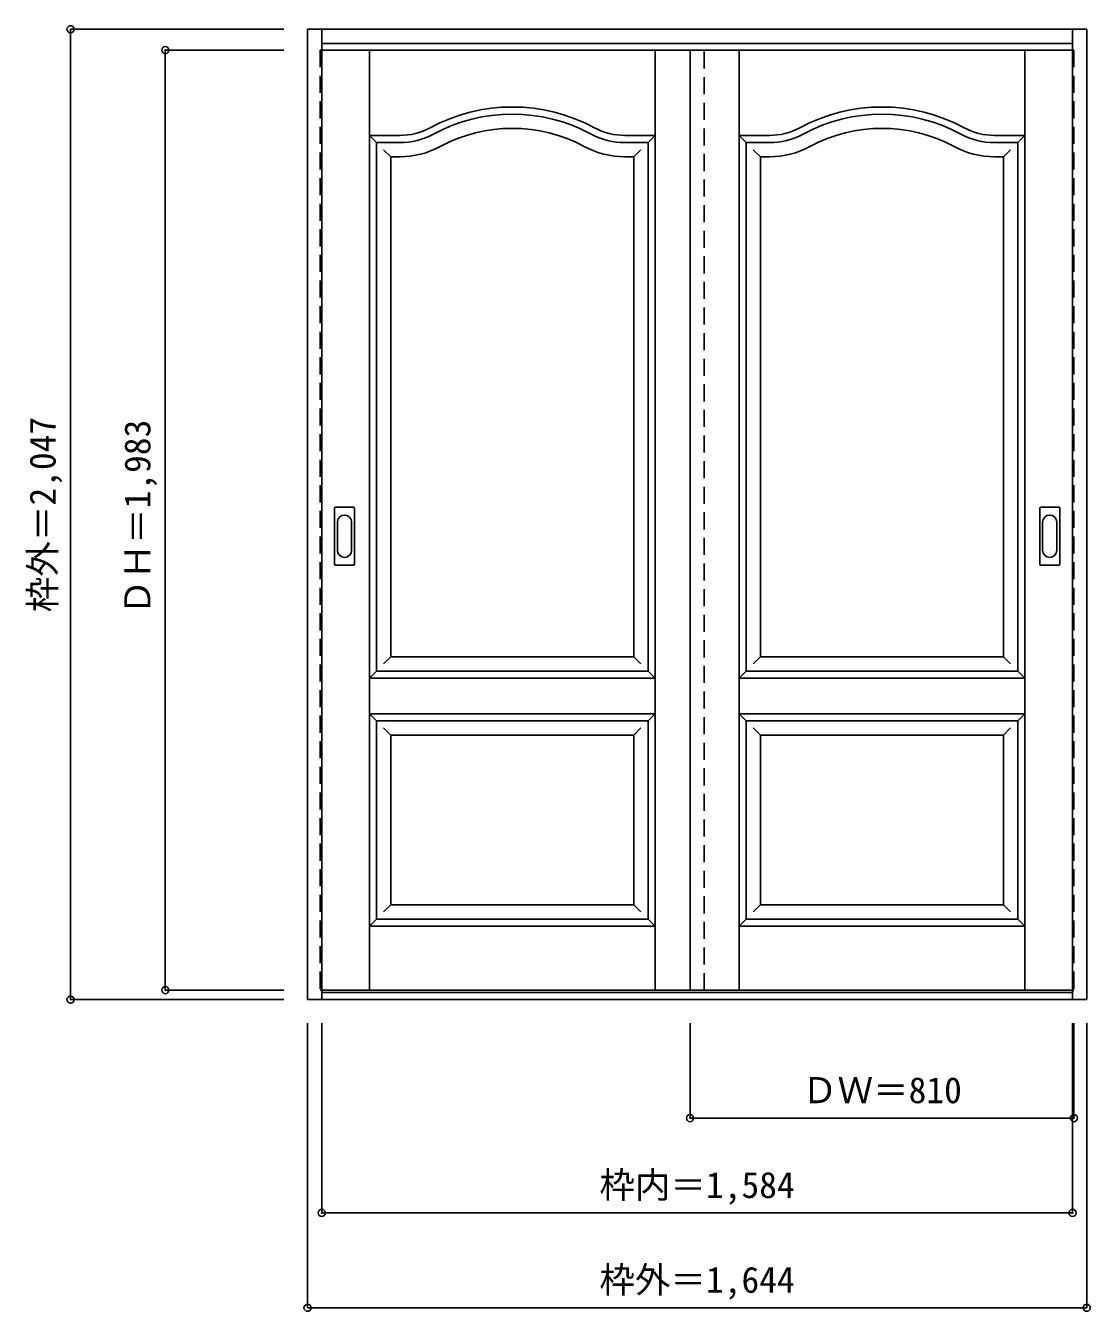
# Model space of a CAD drawing. Units: millimetres, scale not verified. Extents: x -1359 to 887, y -1538 to 1174.
import ezdxf
from ezdxf.enums import TextEntityAlignment as Align

# ---------------------------------------------------------------- set-up
doc = ezdxf.new("R2010")
doc.units = ezdxf.units.MM
doc.header["$LTSCALE"] = 30
doc.header["$PDMODE"] = 32
doc.header["$PDSIZE"] = 15
doc.linetypes.add('DASHED1', pattern=[1.8, 1.2, -0.6])
doc.layers.add('0-0', color=7, linetype='Continuous')
doc.layers.add('0-1_寸法', color=7, linetype='Continuous')
doc.styles.add('ＭＳ ゴシック', font='')
doc.styles.get('ＭＳ ゴシック').set_extended_font_data('MS Gothic')

msp = doc.modelspace()

# ---------------------------------------------------------------- linework, layer by layer
at = {"layer": '0-0', "color": 3}
for p, q in [((-764.13, -880.92), (-764.13, 1166.08)), ((-764.13, 1166.08), (879.87, 1166.08)), ((-734.13, -880.92), (-734.13, 1166.08)), ((849.87, -860.38), (849.87, 1166.08)), ((879.87, -880.92), (879.87, 1166.08)), ((-734.13, 1136.08), (849.87, 1136.08)), ((849.87, 1122.08), (-734.13, 1122.08)), ((42.87, -860.92), (42.87, 1122.08)), ((-618.63, 927.08), (-569.61, 927.08)), ((-618.63, -187.92), (-618.63, 927.08)), ((161.37, 927.08), (210.39, 927.08)), ((161.37, -187.92), (161.37, 927.08)), ((-707.13, 37.08), (-707.13, 156.08)), ((-666.63, 157.58), (-705.63, 157.58)), ((-665.13, 37.08), (-665.13, 156.08)), ((780.87, 37.08), (780.87, 156.08)), ((821.37, 157.58), (782.37, 157.58)), ((822.87, 37.08), (822.87, 156.08)), ((-705.63, 35.58), (-666.63, 35.58)), ((782.37, 35.58), (821.37, 35.58)), ((-618.63, -292.92), (-45.63, -292.92)), ((-618.63, -710.92), (-618.63, -292.92)), ((-45.63, -710.92), (-45.63, -292.92)), ((161.37, -292.92), (734.37, -292.92)), ((161.37, -710.92), (161.37, -292.92)), ((734.37, -710.92), (734.37, -292.92)), ((-618.63, -710.92), (-45.63, -710.92)), ((161.37, -710.92), (734.37, -710.92)), ((-734.13, -860.92), (849.87, -860.92)), ((849.87, -865.92), (-734.13, -865.92)), ((879.87, -880.92), (-764.13, -880.92))]:
    msp.add_line(p, q, dxfattribs=at)
at = {"layer": '0-0', "color": 4, "linetype": 'DASHED1'}
for p, q in [((-737.13, 1122.08), (-737.13, -860.92)), ((-734.13, 1122.08), (-737.13, 1122.08)), ((72.87, -860.92), (72.87, 1122.08)), ((849.87, 1122.08), (852.87, 1122.08)), ((-737.13, -860.92), (-734.13, -860.92))]:
    msp.add_line(p, q, dxfattribs=at)
at = {"layer": '0-0'}
for p, q in [((-633.63, -860.92), (-633.63, 1122.08)), ((-30.63, -860.92), (-30.63, 1122.08)), ((146.37, -860.92), (146.37, 1122.08)), ((749.37, -860.92), (749.37, 1122.08)), ((-618.63, 927.08), (-633.63, 942.08)), ((-633.63, 942.08), (-569.61, 942.08)), ((-30.63, 942.08), (-94.64, 942.08)), ((-45.63, 927.08), (-30.63, 942.08)), ((161.37, 927.08), (146.37, 942.08)), ((146.37, 942.08), (210.39, 942.08)), ((749.37, 942.08), (685.36, 942.08)), ((734.37, 927.08), (749.37, 942.08)), ((-603.63, 912.08), (-588.63, 897.08)), ((-588.63, 897.08), (-569.61, 897.08)), ((-588.63, -157.92), (-588.63, 897.08)), ((-75.63, 897.08), (-94.64, 897.08)), ((-60.63, 912.08), (-75.63, 897.08)), ((-75.63, -157.92), (-75.63, 897.08)), ((176.37, 912.08), (191.37, 897.08)), ((191.37, 897.08), (210.39, 897.08)), ((191.37, -157.92), (191.37, 897.08)), ((704.37, 897.08), (685.36, 897.08)), ((719.37, 912.08), (704.37, 897.08)), ((704.37, -157.92), (704.37, 897.08)), ((-701.13, 126.18), (-701.13, 66.98)), ((-671.13, 66.98), (-671.13, 126.18)), ((786.87, 126.18), (786.87, 66.98)), ((816.87, 66.98), (816.87, 126.18)), ((-588.63, -157.92), (-603.63, -172.92)), ((-588.63, -157.92), (-75.63, -157.92)), ((-75.63, -157.92), (-60.63, -172.92)), ((191.37, -157.92), (176.37, -172.92)), ((191.37, -157.92), (704.37, -157.92)), ((704.37, -157.92), (719.37, -172.92)), ((-618.63, -187.92), (-633.63, -202.92)), ((-45.63, -187.92), (-30.63, -202.92)), ((161.37, -187.92), (146.37, -202.92)), ((734.37, -187.92), (749.37, -202.92)), ((-633.63, -202.92), (-30.63, -202.92)), ((146.37, -202.92), (749.37, -202.92)), ((-633.63, -277.92), (-618.63, -292.92)), ((-633.63, -277.92), (-30.63, -277.92)), ((-30.63, -277.92), (-45.63, -292.92)), ((146.37, -277.92), (161.37, -292.92)), ((146.37, -277.92), (749.37, -277.92)), ((749.37, -277.92), (734.37, -292.92)), ((-603.63, -307.92), (-588.63, -322.92)), ((-588.63, -680.92), (-588.63, -322.92)), ((-588.63, -322.92), (-75.63, -322.92)), ((-60.63, -307.92), (-75.63, -322.92)), ((-75.63, -680.92), (-75.63, -322.92)), ((176.37, -307.92), (191.37, -322.92)), ((191.37, -680.92), (191.37, -322.92)), ((191.37, -322.92), (704.37, -322.92)), ((719.37, -307.92), (704.37, -322.92)), ((704.37, -680.92), (704.37, -322.92)), ((-588.63, -680.92), (-603.63, -695.92)), ((-588.63, -680.92), (-75.63, -680.92)), ((-75.63, -680.92), (-60.63, -695.92)), ((191.37, -680.92), (176.37, -695.92)), ((191.37, -680.92), (704.37, -680.92)), ((704.37, -680.92), (719.37, -695.92)), ((-618.63, -710.92), (-633.63, -725.92)), ((-633.63, -725.92), (-30.63, -725.92)), ((-45.63, -710.92), (-30.63, -725.92)), ((161.37, -710.92), (146.37, -725.92)), ((146.37, -725.92), (749.37, -725.92)), ((734.37, -710.92), (749.37, -725.92))]:
    msp.add_line(p, q, dxfattribs=at)
at = {"layer": '0-0', "color": 4, "linetype": 'DASHED1'}
msp.add_lwpolyline([(852.87, 1122.08), (852.87, -860.92), (849.87, -860.92)], dxfattribs=at)
at = {"layer": '0-0', "color": 3}
for points in [[(-618.63, -187.92), (-45.63, -187.92), (-45.63, 927.08), (-94.64, 927.08)], [(161.37, -187.92), (734.37, -187.92), (734.37, 927.08), (685.36, 927.08)], [(849.87, -880.92), (849.87, -860.71), (849.87, -860.38)]]:
    msp.add_lwpolyline(points, dxfattribs=at)
at = {"layer": '0-0'}
for centre, radius, start, end in [((-332.13, 637.08), 365, 61.6423, 118.3577), ((447.87, 637.08), 365, 61.6423, 118.3577), ((-569.61, 1077.08), 135, 270, 298.3577), ((-332.13, 637.08), 320, 61.6423, 118.3577), ((-94.64, 1077.08), 135, 241.6423, 270), ((210.39, 1077.08), 135, 270, 298.3577), ((447.87, 637.08), 320, 61.6423, 118.3577), ((685.36, 1077.08), 135, 241.6423, 270), ((-569.61, 1077.08), 180, 270, 298.3577), ((-94.64, 1077.08), 180, 241.6423, 270), ((210.39, 1077.08), 180, 270, 298.3577), ((685.36, 1077.08), 180, 241.6423, 270), ((-686.13, 126.18), 15, 0, 180), ((801.87, 126.18), 15, 0, 180), ((-686.13, 66.98), 15, 180, 0), ((801.87, 66.98), 15, 180, 0)]:
    msp.add_arc(centre, radius, start, end, dxfattribs=at)
at = {"layer": '0-0', "color": 3}
for centre, radius, start, end in [((-332.13, 637.08), 350, 61.6423, 118.3577), ((447.87, 637.08), 350, 61.6423, 118.3577), ((-569.61, 1077.08), 150, 270, 298.3577), ((-94.64, 1077.08), 150, 241.6423, 270), ((210.39, 1077.08), 150, 270, 298.3577), ((685.36, 1077.08), 150, 241.6423, 270), ((-705.63, 156.08), 1.5, 90, 180), ((-666.63, 156.08), 1.5, 0, 90), ((782.37, 156.08), 1.5, 90, 180), ((821.37, 156.08), 1.5, 0, 90), ((-705.63, 37.08), 1.5, 180, 270), ((-666.63, 37.08), 1.5, 270, 0), ((782.37, 37.08), 1.5, 180, 270), ((821.37, 37.08), 1.5, 270, 0)]:
    msp.add_arc(centre, radius, start, end, dxfattribs=at)
at = {"layer": '0-1_寸法', "color": 4}
for p, q in [((-1264.13, 1166.08), (-1264.13, -880.92)), ((-1264.13, 1166.08), (-814.13, 1166.08)), ((-1064.13, 1122.08), (-814.13, 1122.08)), ((-1064.13, 1122.08), (-1064.13, -860.92)), ((-1064.13, -860.92), (-814.13, -860.92)), ((-1264.13, -880.92), (-814.13, -880.92)), ((-764.13, -1530.92), (-764.13, -930.92)), ((-734.13, -1330.92), (-734.13, -930.92)), ((42.87, -1130.92), (42.87, -930.92)), ((852.87, -1130.92), (852.87, -930.92)), ((42.87, -1130.92), (852.87, -1130.92))]:
    msp.add_line(p, q, dxfattribs=at)
for points in [[(-764.13, -1530.92), (879.87, -1530.92), (879.87, -930.92)], [(-734.13, -1330.92), (849.87, -1330.92), (849.87, -930.92)]]:
    msp.add_lwpolyline(points, dxfattribs=at)
at = {"layer": '0-1_寸法'}
for p in [(-1264.13, 1166.08), (-1064.13, 1122.08), (-1064.13, -860.92), (-1264.13, -880.92), (42.87, -1130.92), (852.87, -1130.92), (-734.13, -1330.92), (849.87, -1330.92), (-764.13, -1530.92), (879.87, -1530.92)]:
    msp.add_point(p, dxfattribs=at)

# ---------------------------------------------------------------- texts
at = {"layer": '0-1_寸法', "style": 'ＭＳ ゴシック'}
for s, p in [('枠外＝2,047', (-1279.13, -63.67)), ('ＤＨ＝1,983', (-1079.13, -69.67))]:
    msp.add_text(s, height=54.99, rotation=90, dxfattribs=at).set_placement(p, align=Align.BOTTOM_LEFT)
for s, p in [('ＤＷ＝810', (279.12, -1115.92)), ('枠内＝1,584', (-148.38, -1315.92)), ('枠外＝1,644', (-148.38, -1515.92))]:
    msp.add_text(s, height=54.99, dxfattribs=at).set_placement(p, align=Align.BOTTOM_LEFT)

doc.saveas('drawing.dxf')
